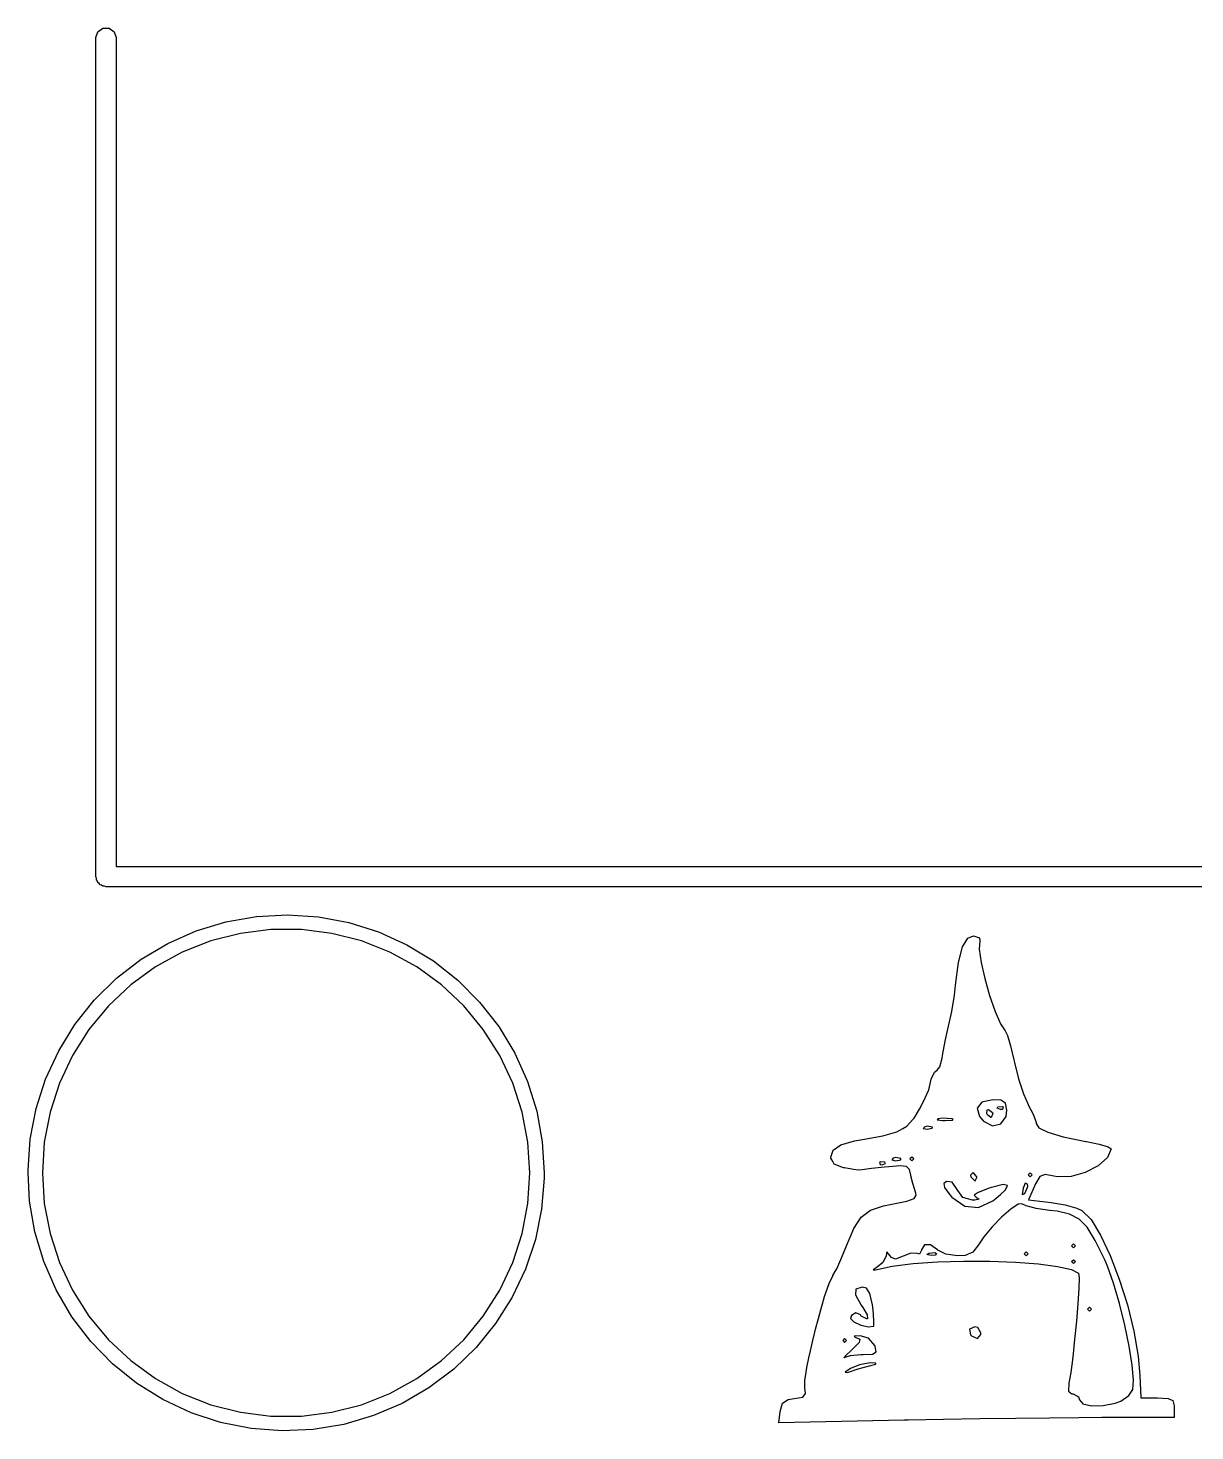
# Model space of a CAD drawing. Extents: x 79.4 to 120.6, y -134.6 to -65.4.
# Drawn here: x 79.39 to 91.21, y -134.62 to -120.4 of the extents above; entities that cross this region are included whole.
import ezdxf

# ---------------------------------------------------------------- set-up
doc = ezdxf.new("R2010")
doc.units = 0
doc.layers.add('BLACK', color=7, linetype='CONTINUOUS')

msp = doc.modelspace()

# ---------------------------------------------------------------- linework, layer by layer
at = {"layer": 'BLACK', "linetype": 'CONTINUOUS'}
for p, q in [((80.0734, -120.5), (80.0928, -120.44)), ((80.0734, -129), (80.0734, -120.5)), ((80.0928, -120.44), (80.1436, -120.403)), ((80.1436, -120.403), (80.2064, -120.403)), ((80.2064, -120.403), (80.2572, -120.44)), ((80.2572, -120.44), (80.2766, -120.5)), ((80.2766, -120.5), (80.2766, -128.898)), ((80.2766, -128.898), (95.7234, -128.898)), ((80.0784, -129.015), (80.0734, -129)), ((80.0784, -129.031), (80.0784, -129.015)), ((80.0878, -129.044), (80.0784, -129.031)), ((80.0928, -129.06), (80.0878, -129.044)), ((80.1058, -129.069), (80.0928, -129.06)), ((80.1153, -129.082), (80.1058, -129.069)), ((80.1306, -129.087), (80.1153, -129.082)), ((80.1436, -129.097), (80.1306, -129.087)), ((80.1597, -129.097), (80.1436, -129.097)), ((80.175, -129.102), (80.1597, -129.097)), ((95.825, -129.102), (80.175, -129.102)), ((81.0885, -129.549), (81.3895, -129.457)), ((81.3895, -129.457), (81.6994, -129.402)), ((81.6994, -129.402), (82.0137, -129.385)), ((82.0137, -129.385), (82.3277, -129.406)), ((82.3277, -129.406), (82.6371, -129.464)), ((82.6371, -129.464), (82.9371, -129.559)), ((80.8006, -129.676), (81.0885, -129.549)), ((81.5372, -129.574), (81.2368, -129.651)), ((81.8449, -129.535), (81.5372, -129.574)), ((82.1551, -129.535), (81.8449, -129.535)), ((82.4628, -129.574), (82.1551, -129.535)), ((82.7632, -129.651), (82.4628, -129.574)), ((82.9371, -129.559), (83.2236, -129.689)), ((88.9085, -129.623), (88.9674, -129.6)), ((88.9674, -129.6), (89.0264, -129.619)), ((80.5302, -129.837), (80.8006, -129.676)), ((81.2368, -129.651), (80.9484, -129.765)), ((83.0516, -129.765), (82.7632, -129.651)), ((83.2236, -129.689), (83.4924, -129.853)), ((88.8125, -129.868), (88.8536, -129.71)), ((88.8536, -129.71), (88.9085, -129.623)), ((89.0291, -129.651), (89.0242, -129.733)), ((89.0242, -129.733), (89.0434, -129.868)), ((89.0264, -129.619), (89.0291, -129.651)), ((80.281, -130.029), (80.5302, -129.837)), ((80.9484, -129.765), (80.6766, -129.915)), ((83.3234, -129.915), (83.0516, -129.765)), ((83.4924, -129.853), (83.7396, -130.048)), ((88.7836, -130.1), (88.8125, -129.868)), ((89.0434, -129.868), (89.0805, -130.032)), ((80.0567, -130.25), (80.281, -130.029)), ((80.6766, -129.915), (80.4256, -130.097)), ((83.5744, -130.097), (83.3234, -129.915)), ((89.0805, -130.032), (89.1294, -130.205)), ((80.4256, -130.097), (80.1995, -130.309)), ((83.8005, -130.309), (83.5744, -130.097)), ((83.7396, -130.048), (83.9615, -130.271)), ((88.7726, -130.201), (88.7836, -130.1)), ((79.8605, -130.496), (80.0567, -130.25)), ((80.1995, -130.309), (80.0018, -130.548)), ((83.9982, -130.548), (83.8005, -130.309)), ((83.9615, -130.271), (84.1551, -130.519)), ((88.7467, -130.367), (88.7726, -130.201)), ((89.1294, -130.205), (89.184, -130.366)), ((88.7173, -130.5), (88.7467, -130.367)), ((89.184, -130.366), (89.2381, -130.491)), ((79.6954, -130.764), (79.8605, -130.496)), ((80.0018, -130.548), (79.8356, -130.81)), ((84.1644, -130.81), (83.9982, -130.548)), ((84.1551, -130.519), (84.3174, -130.788)), ((88.6773, -130.667), (88.7131, -130.515)), ((88.7131, -130.515), (88.7173, -130.5)), ((89.2381, -130.491), (89.2857, -130.56)), ((89.2857, -130.56), (89.2877, -130.562)), ((89.2877, -130.562), (89.3097, -130.609)), ((88.6517, -130.81), (88.6773, -130.667)), ((89.3097, -130.609), (89.3407, -130.713)), ((89.3407, -130.713), (89.3745, -130.854)), ((79.5636, -131.05), (79.6954, -130.764)), ((79.8356, -130.81), (79.7036, -131.091)), ((84.2964, -131.091), (84.1644, -130.81)), ((84.3174, -130.788), (84.4462, -131.076)), ((88.6245, -130.925), (88.6475, -130.837)), ((88.6475, -130.837), (88.6517, -130.81)), ((89.3745, -130.854), (89.3801, -130.881)), ((89.3801, -130.881), (89.422, -131.047)), ((88.5362, -131.05), (88.5702, -130.981)), ((88.5702, -130.981), (88.5985, -130.96)), ((88.5985, -130.96), (88.6245, -130.925)), ((79.4672, -131.35), (79.5636, -131.05)), ((79.7036, -131.091), (79.6077, -131.386)), ((84.3923, -131.386), (84.2964, -131.091)), ((84.4462, -131.076), (84.5395, -131.376)), ((88.4756, -131.241), (88.5125, -131.158)), ((88.5125, -131.158), (88.5208, -131.13)), ((88.5208, -131.13), (88.5362, -131.05)), ((89.422, -131.047), (89.4722, -131.201)), ((88.4237, -131.345), (88.4756, -131.241)), ((89.049, -131.284), (89.0024, -131.345)), ((89.1605, -131.26), (89.049, -131.284)), ((89.2443, -131.265), (89.1605, -131.26)), ((89.2913, -131.294), (89.2443, -131.265)), ((89.304, -131.366), (89.2913, -131.294)), ((89.4722, -131.201), (89.5202, -131.309)), ((89.5202, -131.309), (89.5213, -131.311)), ((89.5213, -131.311), (89.5727, -131.412)), ((79.4074, -131.659), (79.4672, -131.35)), ((79.6077, -131.386), (79.5496, -131.69)), ((84.4504, -131.69), (84.3923, -131.386)), ((84.5395, -131.376), (84.5961, -131.686)), ((88.3484, -131.464), (88.3659, -131.445)), ((88.3659, -131.445), (88.4193, -131.354)), ((88.4193, -131.354), (88.4237, -131.345)), ((88.61, -131.452), (88.5975, -131.464)), ((88.6486, -131.446), (88.61, -131.452)), ((88.75, -131.452), (88.6486, -131.446)), ((88.7613, -131.456), (88.75, -131.452)), ((88.7528, -131.467), (88.7613, -131.456)), ((89.0024, -131.345), (89.0269, -131.431)), ((89.0269, -131.431), (89.0664, -131.477)), ((89.1, -131.4), (89.1032, -131.363)), ((89.1082, -131.412), (89.1, -131.4)), ((89.1032, -131.363), (89.1176, -131.36)), ((89.1424, -131.44), (89.1082, -131.412)), ((89.1176, -131.36), (89.1584, -131.389)), ((89.1464, -131.439), (89.1424, -131.44)), ((89.16, -131.4), (89.1464, -131.439)), ((89.1584, -131.389), (89.16, -131.4)), ((89.2071, -131.345), (89.2133, -131.333)), ((89.24, -131.36), (89.2071, -131.345)), ((89.2133, -131.333), (89.2608, -131.329)), ((89.2612, -131.357), (89.24, -131.36)), ((89.2431, -131.504), (89.2966, -131.428)), ((89.2608, -131.329), (89.2667, -131.333)), ((89.2667, -131.333), (89.2612, -131.357)), ((89.2966, -131.428), (89.304, -131.366)), ((89.5727, -131.412), (89.5991, -131.489)), ((88.0462, -131.627), (88.1905, -131.585)), ((88.1905, -131.585), (88.2509, -131.55)), ((88.2509, -131.55), (88.2911, -131.527)), ((88.2911, -131.527), (88.3484, -131.464)), ((88.4725, -131.533), (88.4573, -131.55)), ((88.4573, -131.55), (88.4967, -131.557)), ((88.4956, -131.526), (88.4725, -131.533)), ((88.5492, -131.536), (88.4956, -131.526)), ((88.4967, -131.557), (88.5485, -131.549)), ((88.5485, -131.549), (88.5492, -131.536)), ((88.5975, -131.464), (88.6529, -131.47)), ((88.6529, -131.47), (88.68, -131.471)), ((88.68, -131.471), (88.7528, -131.467)), ((89.0664, -131.477), (89.1583, -131.524)), ((89.1583, -131.524), (89.2431, -131.504)), ((89.5991, -131.489), (89.6, -131.499)), ((89.6, -131.499), (89.6285, -131.544)), ((89.6285, -131.544), (89.7181, -131.588)), ((89.7181, -131.588), (89.8751, -131.634)), ((79.3851, -131.973), (79.4074, -131.659)), ((79.5496, -131.69), (79.5301, -132)), ((84.4699, -132), (84.4504, -131.69)), ((84.5961, -131.686), (84.615, -132)), ((87.5431, -131.769), (87.6198, -131.716)), ((87.6198, -131.716), (87.7608, -131.677)), ((87.7608, -131.677), (87.84, -131.664)), ((87.84, -131.664), (88.0462, -131.627)), ((89.8751, -131.634), (90.1056, -131.682)), ((90.1056, -131.682), (90.11, -131.683)), ((90.11, -131.683), (90.2388, -131.711)), ((90.2388, -131.711), (90.329, -131.738)), ((90.329, -131.738), (90.36, -131.756)), ((87.52, -131.842), (87.5431, -131.769)), ((87.5202, -131.85), (87.52, -131.842)), ((87.5308, -131.87), (87.5202, -131.85)), ((87.5428, -131.893), (87.5308, -131.87)), ((88.1525, -131.853), (88.1373, -131.87)), ((88.1373, -131.87), (88.1767, -131.877)), ((88.1756, -131.846), (88.1525, -131.853)), ((88.2292, -131.856), (88.1756, -131.846)), ((88.1767, -131.877), (88.2285, -131.869)), ((88.2285, -131.869), (88.229, -131.86)), ((88.229, -131.86), (88.2292, -131.856)), ((88.34, -131.84), (88.32, -131.86)), ((88.32, -131.86), (88.34, -131.88)), ((88.36, -131.86), (88.34, -131.84)), ((88.34, -131.88), (88.36, -131.86)), ((90.3237, -131.845), (90.2294, -131.929)), ((90.36, -131.756), (90.3237, -131.845)), ((79.3865, -132), (79.3851, -131.973)), ((79.4008, -132.287), (79.3865, -132)), ((79.5301, -132), (79.5496, -132.31)), ((84.4504, -132.31), (84.4699, -132)), ((84.615, -132), (84.6144, -132.055)), ((87.5528, -131.912), (87.5428, -131.893)), ((87.65, -131.949), (87.5528, -131.912)), ((87.6586, -131.951), (87.65, -131.949)), ((87.7509, -131.968), (87.6586, -131.951)), ((87.8, -131.973), (87.7509, -131.968)), ((87.8365, -131.969), (87.8, -131.973)), ((87.933, -131.958), (87.8365, -131.969)), ((88.0647, -131.943), (87.933, -131.958)), ((88.0192, -131.889), (88.0133, -131.893)), ((88.0133, -131.893), (88.0188, -131.917)), ((88.0188, -131.917), (88.04, -131.92)), ((88.0667, -131.893), (88.0192, -131.889)), ((88.04, -131.92), (88.0729, -131.905)), ((88.1094, -131.939), (88.0647, -131.943)), ((88.0729, -131.905), (88.0667, -131.893)), ((88.2253, -131.929), (88.1094, -131.939)), ((88.2875, -131.937), (88.2253, -131.929)), ((88.3163, -131.968), (88.2875, -131.937)), ((88.3309, -132.025), (88.3163, -131.968)), ((88.3319, -132.029), (88.3309, -132.025)), ((88.3504, -132.107), (88.3319, -132.029)), ((88.9576, -132), (88.9337, -132.025)), ((88.9337, -132.025), (88.94, -132.04)), ((88.9692, -132.002), (88.9576, -132)), ((88.984, -132.02), (88.9692, -132.002)), ((89, -132.04), (88.984, -132.02)), ((89.54, -132), (89.52, -132.02)), ((89.52, -132.02), (89.54, -132.04)), ((89.56, -132.02), (89.54, -132)), ((89.54, -132.04), (89.56, -132.02)), ((89.6935, -132.018), (89.6394, -132.038)), ((89.781, -132.035), (89.6935, -132.018)), ((90.0989, -131.996), (89.954, -132.037)), ((90.2294, -131.929), (90.0989, -131.996)), ((84.6144, -132.055), (84.5889, -132.368)), ((88.3527, -132.117), (88.3504, -132.107)), ((88.3797, -132.205), (88.3527, -132.117)), ((88.6914, -132.088), (88.6661, -132.107)), ((88.6661, -132.107), (88.6734, -132.15)), ((88.6734, -132.15), (88.7251, -132.223)), ((88.7503, -132.095), (88.6914, -132.088)), ((88.8073, -132.18), (88.7503, -132.095)), ((88.94, -132.04), (88.9759, -132.078)), ((88.9759, -132.078), (88.9824, -132.08)), ((88.9824, -132.08), (88.9995, -132.049)), ((88.9995, -132.049), (89, -132.04)), ((89.1237, -132.157), (89.0122, -132.198)), ((89.1478, -132.149), (89.1237, -132.157)), ((89.2649, -132.12), (89.1478, -132.149)), ((89.3114, -132.127), (89.2649, -132.12)), ((89.2883, -132.172), (89.3114, -132.127)), ((89.4692, -132.157), (89.4602, -132.219)), ((89.4909, -132.105), (89.4692, -132.157)), ((89.4867, -132.209), (89.5149, -132.14)), ((89.5115, -132.115), (89.4909, -132.105)), ((89.5149, -132.14), (89.5115, -132.115)), ((89.5696, -132.167), (89.5241, -132.275)), ((89.5943, -132.111), (89.5696, -132.167)), ((89.6394, -132.038), (89.5943, -132.111)), ((89.8165, -132.042), (89.781, -132.035)), ((89.954, -132.037), (89.8165, -132.042)), ((79.4541, -132.597), (79.4008, -132.287)), ((79.5496, -132.31), (79.6077, -132.614)), ((84.3923, -132.614), (84.4504, -132.31)), ((88.1541, -132.315), (88.2915, -132.287)), ((88.2915, -132.287), (88.3636, -132.26)), ((88.3636, -132.26), (88.3846, -132.228)), ((88.3846, -132.228), (88.3797, -132.205)), ((88.7251, -132.223), (88.7469, -132.247)), ((88.7469, -132.247), (88.8773, -132.339)), ((88.8591, -132.251), (88.8073, -132.18)), ((88.9564, -132.277), (88.8591, -132.251)), ((88.9784, -132.276), (88.9564, -132.277)), ((89.0122, -132.198), (88.9741, -132.228)), ((88.9741, -132.228), (88.9937, -132.247)), ((89.0233, -132.267), (88.9784, -132.276)), ((88.9937, -132.247), (89.0233, -132.267)), ((89.0155, -132.352), (89.1606, -132.285)), ((89.1606, -132.285), (89.1969, -132.256)), ((89.1969, -132.256), (89.2378, -132.219)), ((89.2378, -132.219), (89.2883, -132.172)), ((89.4557, -132.313), (89.4175, -132.317)), ((89.4991, -132.336), (89.4557, -132.313)), ((89.4602, -132.219), (89.4849, -132.211)), ((89.4849, -132.211), (89.4867, -132.209)), ((89.5241, -132.275), (89.7521, -132.302)), ((89.7521, -132.302), (89.8939, -132.326)), ((84.5889, -132.368), (84.5259, -132.677)), ((87.7543, -132.565), (87.8287, -132.45)), ((87.8287, -132.45), (87.9219, -132.379)), ((87.9219, -132.379), (88.0527, -132.335)), ((88.0527, -132.335), (88.1541, -132.315)), ((88.8773, -132.339), (89.0155, -132.352)), ((89.251, -132.449), (89.1543, -132.548)), ((89.344, -132.367), (89.251, -132.449)), ((89.4175, -132.317), (89.344, -132.367)), ((89.6013, -132.361), (89.4991, -132.336)), ((89.7375, -132.381), (89.6013, -132.361)), ((89.8121, -132.39), (89.7375, -132.381)), ((89.9389, -132.418), (89.8121, -132.39)), ((89.8939, -132.326), (90.0138, -132.359)), ((90.0361, -132.468), (89.9389, -132.418)), ((90.0138, -132.359), (90.064, -132.381)), ((90.064, -132.381), (90.1564, -132.474)), ((79.5443, -132.899), (79.4541, -132.597)), ((87.6795, -132.74), (87.7543, -132.565)), ((89.1543, -132.548), (89.0696, -132.648)), ((90.1182, -132.552), (90.0361, -132.468)), ((90.1999, -132.685), (90.1182, -132.552)), ((90.1564, -132.474), (90.254, -132.631)), ((79.6077, -132.614), (79.7036, -132.909)), ((84.2964, -132.909), (84.3923, -132.614)), ((84.5259, -132.677), (84.4263, -132.975)), ((87.6322, -132.856), (87.6795, -132.74)), ((88.4682, -132.728), (88.44, -132.78)), ((88.5304, -132.728), (88.4682, -132.728)), ((88.6, -132.78), (88.5304, -132.728)), ((89.0158, -132.73), (88.9606, -132.805)), ((89.0696, -132.648), (89.0158, -132.73)), ((89.96, -132.74), (89.98, -132.72)), ((89.98, -132.76), (89.96, -132.74)), ((89.98, -132.72), (90, -132.74)), ((90, -132.74), (89.98, -132.76)), ((90.2961, -132.88), (90.1999, -132.685)), ((90.254, -132.631), (90.3514, -132.837)), ((87.5792, -132.972), (87.6322, -132.856)), ((88.0806, -132.844), (88.048, -132.91)), ((88.0807, -132.839), (88.0806, -132.844)), ((88.0882, -132.802), (88.0807, -132.839)), ((88.118, -132.838), (88.0882, -132.802)), ((88.1333, -132.859), (88.118, -132.838)), ((88.1767, -132.875), (88.1333, -132.859)), ((88.2536, -132.843), (88.1767, -132.875)), ((88.332, -132.815), (88.2536, -132.843)), ((88.3962, -132.818), (88.332, -132.815)), ((88.4192, -132.823), (88.3962, -132.818)), ((88.44, -132.782), (88.4192, -132.823)), ((88.44, -132.78), (88.44, -132.782)), ((88.494, -132.827), (88.5125, -132.813)), ((88.5367, -132.837), (88.494, -132.827)), ((88.5125, -132.813), (88.575, -132.808)), ((88.5772, -132.834), (88.5367, -132.837)), ((88.575, -132.808), (88.5892, -132.816)), ((88.5892, -132.816), (88.5772, -132.834)), ((88.6049, -132.785), (88.6, -132.78)), ((88.6853, -132.825), (88.6049, -132.785)), ((88.8039, -132.84), (88.6853, -132.825)), ((88.8817, -132.836), (88.8039, -132.84)), ((88.9606, -132.805), (88.8817, -132.836)), ((89.48, -132.82), (89.5, -132.8)), ((89.5, -132.84), (89.48, -132.82)), ((89.5, -132.8), (89.52, -132.82)), ((89.52, -132.82), (89.5, -132.84)), ((89.96, -132.9), (89.98, -132.88)), ((89.98, -132.88), (90, -132.9)), ((90.3246, -132.946), (90.2961, -132.88)), ((90.3514, -132.837), (90.4435, -133.078)), ((79.67, -133.187), (79.5443, -132.899)), ((79.7036, -132.909), (79.8356, -133.19)), ((84.1644, -133.19), (84.2964, -132.909)), ((84.4263, -132.975), (84.2915, -133.26)), ((87.541, -133.04), (87.5734, -132.983)), ((87.5734, -132.983), (87.5792, -132.972)), ((87.99, -132.955), (87.9474, -132.983)), ((87.9474, -132.983), (87.9717, -132.982)), ((87.9717, -132.982), (88.1401, -132.946)), ((88.048, -132.91), (87.99, -132.955)), ((88.1401, -132.946), (88.3545, -132.92)), ((88.3545, -132.92), (88.6008, -132.903)), ((88.6008, -132.903), (88.8649, -132.895)), ((88.8649, -132.895), (89.1328, -132.896)), ((89.1328, -132.896), (89.3903, -132.905)), ((89.3903, -132.905), (89.6232, -132.922)), ((89.6232, -132.922), (89.8177, -132.948)), ((89.8177, -132.948), (89.9594, -132.981)), ((89.9594, -132.981), (90.031, -133.018)), ((89.98, -132.92), (89.96, -132.9)), ((90, -132.9), (89.98, -132.92)), ((90.031, -133.018), (90.0355, -133.063)), ((90.3855, -133.119), (90.3246, -132.946)), ((87.4575, -133.253), (87.503, -133.12)), ((87.503, -133.12), (87.5391, -133.043)), ((87.5391, -133.043), (87.541, -133.04)), ((87.8375, -133.16), (87.7734, -133.178)), ((87.8802, -133.17), (87.8375, -133.16)), ((90.0355, -133.063), (90.0322, -133.171)), ((90.4448, -133.323), (90.3855, -133.119)), ((90.4435, -133.078), (90.5249, -133.338)), ((79.8295, -133.459), (79.67, -133.187)), ((79.8356, -133.19), (80.0018, -133.452)), ((83.9982, -133.452), (84.1644, -133.19)), ((84.2915, -133.26), (84.1236, -133.526)), ((87.4076, -133.424), (87.4575, -133.253)), ((87.7734, -133.178), (87.77, -133.237)), ((87.77, -133.237), (87.8275, -133.342)), ((87.9168, -133.223), (87.8802, -133.17)), ((87.9417, -133.337), (87.9168, -133.223)), ((90.0322, -133.171), (90.0224, -133.323)), ((87.3944, -133.475), (87.4076, -133.424)), ((87.7278, -133.447), (87.72, -133.475)), ((87.7731, -133.419), (87.7278, -133.447)), ((87.8196, -133.439), (87.7731, -133.419)), ((87.8283, -133.451), (87.8196, -133.439)), ((87.8275, -133.342), (87.8427, -133.364)), ((87.8427, -133.364), (87.8866, -133.439)), ((87.8866, -133.439), (87.8907, -133.478)), ((87.9484, -133.387), (87.9417, -133.337)), ((87.9573, -133.492), (87.9484, -133.387)), ((90.0224, -133.323), (90.0079, -133.502)), ((90.12, -133.38), (90.14, -133.36)), ((90.14, -133.4), (90.12, -133.38)), ((90.14, -133.36), (90.16, -133.38)), ((90.16, -133.38), (90.14, -133.4)), ((90.4987, -133.542), (90.4448, -133.323)), ((90.5249, -133.338), (90.5904, -133.603)), ((80.0205, -133.709), (79.8295, -133.459)), ((80.0018, -133.452), (80.1995, -133.691)), ((83.8005, -133.691), (83.9982, -133.452)), ((84.1236, -133.526), (83.9249, -133.77)), ((87.3578, -133.614), (87.3656, -133.584)), ((87.3656, -133.584), (87.3944, -133.475)), ((87.72, -133.475), (87.7521, -133.51)), ((87.7521, -133.51), (87.825, -133.542)), ((87.825, -133.542), (87.9033, -133.56)), ((87.8851, -133.48), (87.8283, -133.451)), ((87.8907, -133.478), (87.8851, -133.48)), ((87.9033, -133.56), (87.9517, -133.553)), ((87.9517, -133.553), (87.9542, -133.549)), ((87.9542, -133.549), (87.9573, -133.492)), ((88.98, -133.56), (88.9249, -133.584)), ((88.9249, -133.584), (88.9348, -133.64)), ((89.008, -133.567), (88.98, -133.56)), ((89.04, -133.62), (89.008, -133.567)), ((90.0079, -133.502), (89.9902, -133.689)), ((90.5432, -133.756), (90.4987, -133.542)), ((80.2401, -133.934), (80.0205, -133.709)), ((80.1995, -133.691), (80.4256, -133.903)), ((83.5744, -133.903), (83.8005, -133.691)), ((87.313, -133.803), (87.3374, -133.7)), ((87.3374, -133.7), (87.3578, -133.614)), ((87.66, -133.68), (87.64, -133.7)), ((87.64, -133.7), (87.66, -133.72)), ((87.68, -133.7), (87.66, -133.68)), ((87.66, -133.72), (87.68, -133.7)), ((87.8067, -133.719), (87.7428, -133.784)), ((87.8157, -133.653), (87.7571, -133.654)), ((87.7571, -133.654), (87.7679, -133.665)), ((87.7679, -133.665), (87.774, -133.667)), ((87.774, -133.667), (87.8152, -133.686)), ((87.8152, -133.686), (87.8067, -133.719)), ((87.9017, -133.674), (87.8157, -133.653)), ((87.9644, -133.75), (87.9017, -133.674)), ((88.9348, -133.64), (88.9467, -133.653)), ((88.9467, -133.653), (89.0052, -133.679)), ((89.0052, -133.679), (89.0387, -133.637)), ((89.0387, -133.637), (89.04, -133.62)), ((89.9902, -133.689), (89.9707, -133.869)), ((90.5904, -133.603), (90.6349, -133.857)), ((83.9249, -133.77), (83.6983, -133.988)), ((87.278, -133.973), (87.2983, -133.874)), ((87.2983, -133.874), (87.313, -133.803)), ((87.6698, -133.853), (87.6501, -133.874)), ((87.6501, -133.874), (87.6564, -133.87)), ((87.6564, -133.87), (87.7199, -133.85)), ((87.7324, -133.794), (87.6698, -133.853)), ((87.7199, -133.85), (87.8251, -133.84)), ((87.7428, -133.784), (87.7324, -133.794)), ((87.8251, -133.84), (87.8467, -133.84)), ((87.8467, -133.84), (87.9433, -133.836)), ((87.9433, -133.836), (87.9778, -133.814)), ((87.968, -133.76), (87.9644, -133.75)), ((87.9778, -133.814), (87.968, -133.76)), ((89.9707, -133.869), (89.9511, -134.022)), ((90.5744, -133.949), (90.5432, -133.756)), ((90.6349, -133.857), (90.6521, -134.055)), ((80.4852, -134.132), (80.2401, -133.934)), ((80.4256, -133.903), (80.6766, -134.085)), ((83.3234, -134.085), (83.5744, -133.903)), ((83.6983, -133.988), (83.4471, -134.178)), ((87.2703, -134.021), (87.278, -133.973)), ((87.72, -133.984), (87.6668, -134.021)), ((87.6851, -134.023), (87.7, -134.018)), ((87.7, -134.018), (87.7985, -133.987)), ((87.81, -133.945), (87.72, -133.984)), ((87.7985, -133.987), (87.9, -133.959)), ((87.92, -133.926), (87.81, -133.945)), ((87.9, -133.959), (87.9758, -133.938)), ((87.9775, -133.929), (87.92, -133.926)), ((87.9758, -133.938), (87.9775, -133.929)), ((90.5885, -134.101), (90.5744, -133.949)), ((80.7522, -134.298), (80.4852, -134.132)), ((80.6766, -134.085), (80.9484, -134.235)), ((83.0516, -134.235), (83.3234, -134.085)), ((87.2559, -134.178), (87.2573, -134.104)), ((87.2573, -134.104), (87.2703, -134.021)), ((87.6668, -134.021), (87.6851, -134.023)), ((89.9332, -134.13), (89.9278, -134.212)), ((89.9511, -134.022), (89.9332, -134.13)), ((90.5815, -134.195), (90.5885, -134.101)), ((90.6521, -134.055), (90.66, -134.28)), ((81.0374, -134.431), (80.7522, -134.298)), ((80.9484, -134.235), (81.2368, -134.349)), ((82.7632, -134.349), (83.0516, -134.235)), ((83.4471, -134.178), (83.175, -134.336)), ((87.029, -134.333), (87.0878, -134.297)), ((87.0878, -134.297), (87.1501, -134.287)), ((87.1501, -134.287), (87.2377, -134.272)), ((87.2377, -134.272), (87.2647, -134.235)), ((87.2647, -134.235), (87.2559, -134.178)), ((89.9278, -134.212), (89.9634, -134.239)), ((89.9634, -134.239), (89.9753, -134.24)), ((89.9753, -134.24), (90.0313, -134.27)), ((90.0313, -134.27), (90.04, -134.3)), ((90.04, -134.3), (90.0748, -134.339)), ((90.4573, -134.314), (90.5412, -134.255)), ((90.5412, -134.255), (90.5815, -134.195)), ((90.66, -134.28), (90.83, -134.28)), ((90.83, -134.28), (90.9371, -134.285)), ((90.9371, -134.285), (90.9864, -134.308)), ((81.3364, -134.529), (81.0374, -134.431)), ((81.2368, -134.349), (81.5372, -134.426)), ((81.5372, -134.426), (81.8449, -134.465)), ((82.1551, -134.465), (82.4628, -134.426)), ((82.4628, -134.426), (82.7632, -134.349)), ((83.175, -134.336), (82.8858, -134.46)), ((86.9934, -134.533), (87.0067, -134.417)), ((87.0067, -134.417), (87.029, -134.333)), ((90.0748, -134.339), (90.1627, -134.359)), ((90.1627, -134.359), (90.2793, -134.358)), ((90.2793, -134.358), (90.3999, -134.335)), ((90.3999, -134.335), (90.4573, -134.314)), ((90.9864, -134.308), (90.9997, -134.361)), ((90.9997, -134.361), (91, -134.38)), ((91, -134.38), (91, -134.48)), ((81.6451, -134.591), (81.3364, -134.529)), ((81.8449, -134.465), (82.1551, -134.465)), ((82.5838, -134.549), (82.2733, -134.601)), ((82.8858, -134.46), (82.5838, -134.549)), ((88.2632, -134.507), (86.9934, -134.533)), ((88.3021, -134.506), (88.2632, -134.507)), ((88.6606, -134.499), (88.3021, -134.506)), ((89.0312, -134.493), (88.6606, -134.499)), ((89.3956, -134.488), (89.0312, -134.493)), ((89.7352, -134.484), (89.3956, -134.488)), ((90.0316, -134.481), (89.7352, -134.484)), ((90.2665, -134.48), (90.0316, -134.481)), ((91, -134.48), (90.2665, -134.48)), ((81.9589, -134.615), (81.6451, -134.591)), ((82.2733, -134.601), (81.9589, -134.615))]:
    msp.add_line(p, q, dxfattribs=at)

doc.saveas('drawing.dxf')
